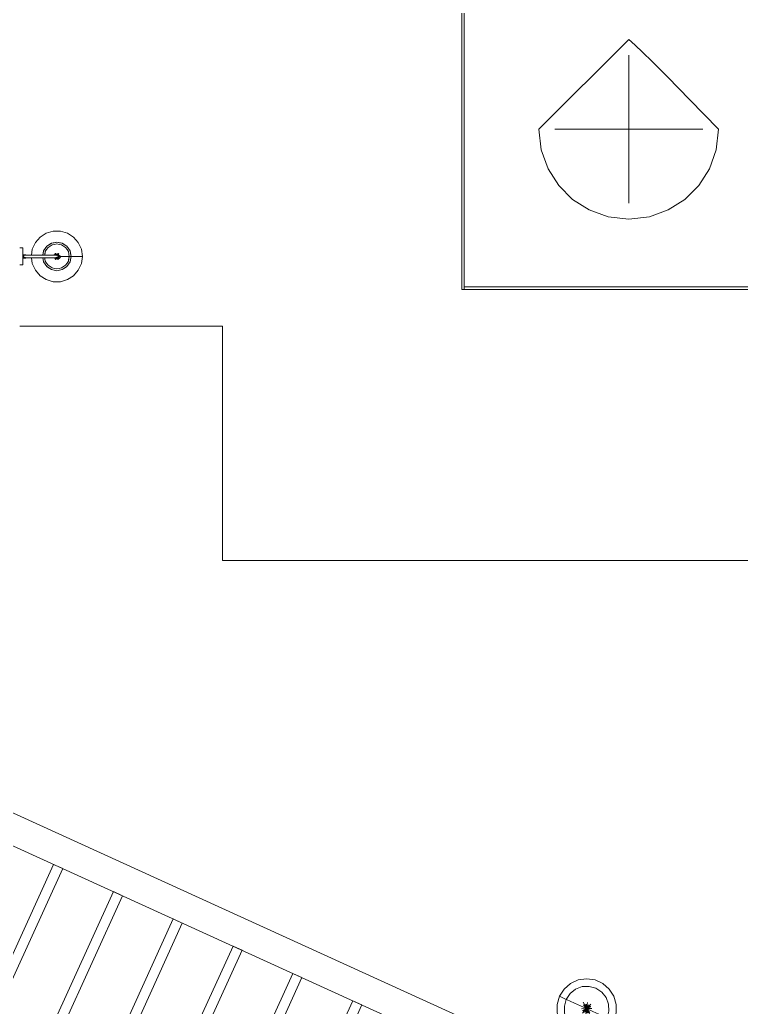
# Model space of a CAD drawing. Header units: inches. Extents: x -578 to 1873, y 397 to 1812.
# Drawn here: x -292.4 to -147.8, y 1252.3 to 1450.4 of the extents above; entities that cross this region are included whole.
import ezdxf

# ---------------------------------------------------------------- set-up
doc = ezdxf.new("R2010")
doc.units = ezdxf.units.IN
doc.header["$MEASUREMENT"] = 0
for name, color, linetype, lineweight in [('A-FLOR', 192, 'Continuous', 13), ('A-WALL', 113, 'Continuous', 13), ('E-LITE-EQPM', 33, 'Continuous', 9), ('I-FURN', 30, 'Continuous', 9), ('L-PLNT', 71, 'Continuous', 9)]:
    doc.layers.add(name, color=color, linetype=linetype, lineweight=lineweight)

# ---------------------------------------------------------------- blocks, each defined once
blk = doc.blocks.new('3D Cad File Example_dwg_Pergola Modern - Pergola-1094976-_3D_-2974-Level 1')
at = {"layer": 'I-FURN'}
for p, q in [((-91.5, 54), (-85.5, 54)), ((-91.5, 54), (-91.5, -54)), ((85.5, 54), (-85.5, 54)), ((-85.5, 54), (-85.5, -54)), ((-85.5, 54), (-85.5, 48)), ((91.5, 54), (85.5, 54)), ((85.5, 54), (85.5, -54)), ((85.5, 54), (85.5, 48)), ((91.5, 54), (91.5, -54)), ((85.5, 48), (-85.5, 48)), ((-73.5, 48), (-71.5, 48)), ((-73.5, 48), (-73.5, -48)), ((-71.5, 48), (-71.5, -48)), ((-60.32, 48), (-58.32, 48)), ((-60.32, 48), (-60.32, -48)), ((-58.32, 48), (-58.32, -48)), ((-47.14, 48), (-45.14, 48)), ((-47.14, 48), (-47.14, -48)), ((-45.14, 48), (-45.14, -48)), ((-33.95, 48), (-31.95, 48)), ((-33.95, 48), (-33.95, -48)), ((-31.95, 48), (-31.95, -48)), ((-20.77, 48), (-18.77, 48)), ((-20.77, 48), (-20.77, -48)), ((-18.77, 48), (-18.77, -48)), ((-7.59, 48), (-5.59, 48)), ((-7.59, 48), (-7.59, -48)), ((-5.59, 48), (-5.59, -48)), ((5.59, 48), (7.59, 48)), ((5.59, 48), (5.59, -48)), ((7.59, 48), (7.59, -48)), ((18.77, 48), (20.77, 48)), ((18.77, 48), (18.77, -48)), ((20.77, 48), (20.77, -48)), ((31.95, 48), (33.95, 48)), ((31.95, 48), (31.95, -48)), ((33.95, 48), (33.95, -48)), ((45.14, 48), (47.14, 48)), ((45.14, 48), (45.14, -48)), ((47.14, 48), (47.14, -48)), ((60.32, 48), (58.32, 48)), ((58.32, 48), (58.32, -48)), ((60.32, 48), (60.32, -48)), ((73.5, 48), (71.5, 48)), ((71.5, 48), (71.5, -48)), ((73.5, 48), (73.5, -48)), ((-85.5, -54), (-85.5, -48)), ((85.5, -48), (-85.5, -48)), ((-73.5, -48), (-71.5, -48)), ((-60.32, -48), (-58.32, -48)), ((-47.14, -48), (-45.14, -48)), ((-33.95, -48), (-31.95, -48)), ((-20.77, -48), (-18.77, -48)), ((-7.59, -48), (-5.59, -48)), ((5.59, -48), (7.59, -48)), ((18.77, -48), (20.77, -48)), ((31.95, -48), (33.95, -48)), ((45.14, -48), (47.14, -48)), ((58.32, -48), (60.32, -48)), ((71.5, -48), (73.5, -48)), ((85.5, -54), (85.5, -48)), ((-91.5, -54), (-85.5, -54)), ((85.5, -54), (-85.5, -54)), ((91.5, -54), (85.5, -54))]:
    blk.add_line(p, q, dxfattribs=at)
blk = doc.blocks.new('3D Cad File Example_dwg_RPC Shrub - Switchgrass 4_-6_-1394617-_3D_-2995-Level 1')
at = {"layer": 'L-PLNT'}
for p, q in [((0, 18.01), (-18.01, 0)), ((0.55, 17.55), (0, 18.01)), ((0.55, 17.55), (1.36, 16.83)), ((1.36, 16.83), (2.67, 15.57)), ((0, 14.62), (0, 14.84)), ((0, 14.84), (0, 14.42)), ((0, 14.62), (0, 13.99)), ((0, 14.42), (0, 13.91)), ((0, 14.1), (0, 14.11)), ((0, 14.11), (0, 12.89)), ((0, 14.05), (0, 14.1)), ((0, 13.99), (0, 14.05)), ((0, 13.99), (0, 12.15)), ((0, 13.91), (0, 13.99)), ((0, 13.91), (0, 12.05)), ((0, 13.83), (0, 13.91)), ((2.67, 15.57), (4.74, 13.53)), ((0, 13.75), (0, 13.83)), ((0, 13.75), (0, 13.68)), ((0, 11.94), (0, 13.68)), ((0, 13.24), (0, 13.39)), ((0, 13.39), (0, 11.07)), ((0, 13.24), (0, 13)), ((0, 13), (0, 12.68)), ((0, 11.08), (0, 12.96)), ((0, 12.96), (0, 9.77)), ((0, 12.89), (0, 11.81)), ((0, 11.68), (0, 12.88)), ((0, 12.88), (0, 12.87)), ((0, 12.54), (0, 12.87)), ((0, 12.68), (0, 12.29)), ((0, 11.08), (0, 12.67)), ((0, 11.94), (0, 12.67)), ((0, 12.54), (0, 12.52)), ((0, 12.52), (0, 12)), ((0, 12.29), (0, 11.81)), ((0, 12.15), (0, 11.26)), ((0, 12.05), (0, 11.4)), ((0, 12), (0, 11.53)), ((0, 7.46), (0, 11.94)), ((0, 11.94), (0, 11.91)), ((0, 11.91), (0, 11.87)), ((4.74, 13.53), (7.82, 10.43)), ((0, 11.87), (0, 11.82)), ((0, 11.82), (0, 11.77)), ((0, 11.81), (0, 11.26)), ((0, 11.81), (0, 10.79)), ((0, 11.77), (0, 11.72)), ((0, 11.72), (0, 11.68)), ((0, 11.68), (0, 11.65)), ((0, 11.68), (0, 10.59)), ((0, 11.65), (0, 11.25)), ((0, 11.53), (0, 10.62)), ((0, 11.4), (0, 10.79)), ((0, 11.11), (0, 11.36)), ((0, 11.36), (0, 11.33)), ((0, 11.36), (0, 11.22)), ((0, 11.36), (0, 10.98)), ((0, 11.33), (0, 10.98)), ((0, 11.26), (0, 10.64)), ((0, 11.26), (0, 10.6)), ((0, 11.25), (0, 10.2)), ((0, 11.22), (0, 10.28)), ((0, 11.11), (0, 9.83)), ((0, 11.07), (0, 9.34)), ((0, 10.98), (0, 9.17)), ((0, 10.98), (0, 10.93)), ((0, 10.93), (0, 8.76)), ((0, 10.64), (0, 10.79)), ((0, 10.79), (0, 9.79)), ((0, 10.42), (0, 10.68)), ((0, 10.68), (0, 10.32)), ((0, 10.62), (0, 10.12)), ((0, 10.6), (0, 10.35)), ((0, 10.59), (0, 9.56)), ((0, 10.25), (0, 10.58)), ((0, 10.58), (0, 10.49)), ((0, 10.49), (0, 10.28)), ((0, 10.42), (0, 9.37)), ((0, 10.35), (0, 10.06)), ((0, 10.32), (0, 10.14)), ((0, 10.28), (0, 8.63)), ((0, 10.28), (0, 7.01)), ((0, 10.25), (0, 8.38)), ((0, 10.2), (0, 9.06)), ((0, 10.14), (0, 9.86)), ((0, 10.12), (0, 9.56)), ((0, 10.06), (0, 9.07)), ((7.82, 10.43), (12.16, 6)), ((0, 9.86), (0, 9.52)), ((0, 9.77), (0, 9.83)), ((0, 9.79), (0, 7.53)), ((0, 8.9), (0, 9.63)), ((0, 9.63), (0, 7.81)), ((0, 8.9), (0, 9.56)), ((0, 9.56), (0, 8.57)), ((0, 9.52), (0, 9.16)), ((0, 9.37), (0, 9.34)), ((0, 9.17), (0, 8.67)), ((0, 9.16), (0, 8.82)), ((0, 9.07), (0, 7.97)), ((0, 9.06), (0, 8.57)), ((0, 8.18), (0, 9.05)), ((0, 9.04), (0, 9.05)), ((0, 9.01), (0, 9.04)), ((0, 8.96), (0, 9.01)), ((0, 8.91), (0, 8.96)), ((0, 8.86), (0, 8.91)), ((0, 8.8), (0, 8.86)), ((0, 8.82), (0, 8.55)), ((0, 8.8), (0, 8.76)), ((0, 7.46), (0, 8.76)), ((0, 8.76), (0, 7.89)), ((0, 8.67), (0, 8.37)), ((0, 8.63), (0, 7.97)), ((0, 8.57), (0, 8.18)), ((0, 8.57), (0, 7.57)), ((0, 8.55), (0, 8.37)), ((0, 8.38), (0, 7.54)), ((0, 8.37), (0, 8.37)), ((0, 7.97), (0, 7.46)), ((0, 7.97), (0, 6.85)), ((0, 7.89), (0, 5.43)), ((0, 7.81), (0, 7.23)), ((0, 7.57), (0, 6.54)), ((0, 7.54), (0, 7.23)), ((0, 7.53), (0, 6.15)), ((0, 7.14), (0, 7.46)), ((0, 7.14), (0, 7.02)), ((0, 7.02), (0, 6.44)), ((0, 7.01), (0, 5.52)), ((0, 6.85), (0, 5.8)), ((0, 6.54), (0, 5.43)), ((0, 6.44), (0, 6.15)), ((12.16, 6), (18.01, 0)), ((0, 5.8), (0, 4.94)), ((0, 3.69), (0, 5.57)), ((0, 5.57), (0, 5.51)), ((0, 5.52), (0, 4.52)), ((0, 5.51), (0, 4.74)), ((0, 4.89), (0, 4.99)), ((0, 4.99), (0, 4.88)), ((0, 4.94), (0, 4.34)), ((0, 4.89), (0, 4.34)), ((0, 4.88), (0, 3.55)), ((0, 4.74), (0, 4.31)), ((0, 4.52), (0, 3.94)), ((0, 4.28), (0, 4.34)), ((0, 4.34), (0, 4.13)), ((0, 4.31), (0, 4.28)), ((0, 4.13), (0, 4.08)), ((0, 4.01), (0, 4.08)), ((0, 3.91), (0, 4.01)), ((0, 3.94), (0, 3.64)), ((0, 3.8), (0, 3.91)), ((0, 3.69), (0, 3.8)), ((0, 3.69), (0, 3.11)), ((0, 3.61), (0, 3.69)), ((0, 3.64), (0, 3.61)), ((0, 3.55), (0, 3.61)), ((0, 3.61), (0, 3.56)), ((0, 3.56), (0, 3.48)), ((0, 3.55), (0, 3.26)), ((0, 3.26), (0, 3.55)), ((0, 3.48), (0, 3.37)), ((0, 3.37), (0, -4.66)), ((0, 1.81), (0, 3.11)), ((-18.01, 0), (-17.54, -4.13)), ((-14.4, 0), (-14.84, 0)), ((-14.84, 0), (-14.46, 0)), ((-14.46, 0), (-13.45, 0)), ((-14.4, 0), (-13.83, 0)), ((-10.27, 0), (-14.29, 0)), ((-14.29, 0), (-13.94, 0)), ((-13.94, 0), (-13.61, 0)), ((-13.83, 0), (-13.38, 0)), ((-13.61, 0), (-13.3, 0)), ((-13.45, 0), (-12.04, 0)), ((-13.38, 0), (-12.84, 0)), ((-13.3, 0), (-12.98, 0)), ((-12.98, 0), (-11.83, 0)), ((-12.67, 0), (-12.96, 0)), ((-12.96, 0), (-12.8, 0)), ((-12.84, 0), (-12.25, 0)), ((-12.8, 0), (-12.37, 0)), ((-12.67, 0), (-10.5, 0)), ((-12.37, 0), (-11.73, 0)), ((-12.25, 0), (-11.6, 0)), ((-12.04, 0), (-10.42, 0)), ((-11.83, 0), (-11.54, 0)), ((-11.65, 0), (-11.8, 0)), ((-11.8, 0), (-10.93, 0)), ((-11.73, 0), (-10.95, 0)), ((-11.65, 0), (-9.05, 0)), ((-10.35, 0), (-11.63, 0)), ((-11.63, 0), (-11.52, 0)), ((-10.93, 0), (-11.6, 0)), ((-11.54, 0), (-10.98, 0)), ((-11.52, 0), (-11.21, 0)), ((-11.21, 0), (-10.76, 0)), ((-10.98, 0), (-10.48, 0)), ((-10.95, 0), (-10.08, 0)), ((-10.76, 0), (-10.2, 0)), ((-10.5, 0), (-7.46, 0)), ((-10.48, 0), (-8.32, 0)), ((-10.42, 0), (-8.81, 0)), ((-10.35, 0), (-9.31, 0)), ((-10.27, 0), (-9.87, 0)), ((-10.21, 0), (-10.22, 0)), ((-10.22, 0), (-10.15, 0)), ((-8.49, 0), (-10.21, 0)), ((-10.2, 0), (-9.58, 0)), ((-10.15, 0), (-9.63, 0)), ((-10.08, 0), (-9.18, 0)), ((-9.87, 0), (-9.49, 0)), ((-9.63, 0), (-9.19, 0)), ((-9.58, 0), (-8.94, 0)), ((-9.49, 0), (-8.41, 0)), ((-9.31, 0), (-8.49, 0)), ((-9.19, 0), (-9.15, 0)), ((-9.18, 0), (-8.32, 0)), ((-9.15, 0), (-8.98, 0)), ((-9.05, 0), (-8.32, 0)), ((-8.98, 0), (-8.08, 0)), ((-8.32, 0), (-8.94, 0)), ((-8.81, 0), (-7.41, 0)), ((-8.49, 0), (-7.3, 0)), ((-8.49, 0), (-7.89, 0)), ((-8.19, 0), (-8.47, 0)), ((-8.47, 0), (-8.46, 0)), ((-8.46, 0), (-6.52, 0)), ((-8.41, 0), (-8.32, 0)), ((-8.32, 0), (-7.17, 0)), ((-8.19, 0), (-5.44, 0)), ((-8.08, 0), (-7.46, 0)), ((-7.89, 0), (-7.48, 0)), ((-4.42, 0), (-7.6, 0)), ((-7.6, 0), (-7.53, 0)), ((-7.53, 0), (-7.31, 0)), ((-7.48, 0), (-7.17, 0)), ((-7.41, 0), (-6.44, 0)), ((-7.31, 0), (-6.98, 0)), ((-7.3, 0), (-6.53, 0)), ((-6.98, 0), (-6.55, 0)), ((-6.55, 0), (-6.04, 0)), ((-6.53, 0), (-6.1, 0)), ((-4.42, 0), (-6.44, 0)), ((-5.86, 0), (-6.1, 0)), ((-6.04, 0), (-5.47, 0)), ((-5.76, 0), (-5.86, 0)), ((-5.86, 0), (-5.86, 0)), ((-5.76, 0), (-5.64, 0)), ((-5.64, 0), (-5.22, 0)), ((-5.47, 0), (-4.85, 0)), ((-5.44, 0), (-5.28, 0)), ((-5.28, 0), (-4.83, 0)), ((-5.22, 0), (-5.09, 0)), ((-5.09, 0), (-4.99, 0)), ((-5, 0), (-5.01, 0)), ((-5.01, 0), (-5, 0)), ((-4.99, 0), (-5, 0)), ((-5, 0), (-4.97, 0)), ((-4.91, 0), (-4.97, 0)), ((-4.81, 0), (-4.91, 0)), ((-4.85, 0), (-4.83, 0)), ((-4.66, 0), (-4.81, 0)), ((3.37, 0), (-4.66, 0)), ((-3.55, 0), (-2.87, 0)), ((-2.87, 0), (-2.33, 0)), ((-2.33, 0), (-1.9, 0)), ((-1.9, 0), (-1.09, 0)), ((-0.62, 0), (-1.09, 0)), ((-0.35, 0), (-0.62, 0)), ((-0.51, 0), (-0.35, 0)), ((-0.36, 0), (1.38, 0)), ((0, 1.81), (0, 1.77)), ((0, 1.77), (0, 1.72)), ((0, 1.72), (0, 1.65)), ((0, 1.65), (0, 1.57)), ((0, 1.57), (0, 1.49)), ((0, 1.49), (0, 1.43)), ((0, 1.38), (0, 1.43)), ((0, -0.36), (0, 1.38)), ((1.38, 0), (1.43, 0)), ((1.49, 0), (1.43, 0)), ((1.57, 0), (1.49, 0)), ((1.65, 0), (1.57, 0)), ((1.72, 0), (1.65, 0)), ((1.77, 0), (1.72, 0)), ((1.81, 0), (1.77, 0)), ((1.81, 0), (3.11, 0)), ((3.69, 0), (3.11, 0)), ((3.55, 0), (3.26, 0)), ((3.26, 0), (3.55, 0)), ((3.48, 0), (3.37, 0)), ((3.56, 0), (3.48, 0)), ((4.88, 0), (3.55, 0)), ((3.55, 0), (3.61, 0)), ((3.61, 0), (3.56, 0)), ((3.61, 0), (3.69, 0)), ((3.64, 0), (3.61, 0)), ((3.94, 0), (3.64, 0)), ((3.69, 0), (5.57, 0)), ((3.69, 0), (3.8, 0)), ((3.8, 0), (3.91, 0)), ((3.91, 0), (4.01, 0)), ((4.52, 0), (3.94, 0)), ((4.01, 0), (4.08, 0)), ((4.13, 0), (4.08, 0)), ((4.34, 0), (4.13, 0)), ((4.31, 0), (4.28, 0)), ((4.28, 0), (4.34, 0)), ((4.74, 0), (4.31, 0)), ((4.89, 0), (4.34, 0)), ((4.94, 0), (4.34, 0)), ((5.52, 0), (4.52, 0)), ((5.51, 0), (4.74, 0)), ((4.99, 0), (4.88, 0)), ((4.89, 0), (4.99, 0)), ((5.8, 0), (4.94, 0)), ((7.89, 0), (5.43, 0)), ((6.54, 0), (5.43, 0)), ((5.57, 0), (5.51, 0)), ((7.01, 0), (5.52, 0)), ((6.85, 0), (5.8, 0)), ((6.44, 0), (6.15, 0)), ((7.53, 0), (6.15, 0)), ((7.02, 0), (6.44, 0)), ((7.57, 0), (6.54, 0)), ((7.97, 0), (6.85, 0)), ((10.28, 0), (7.01, 0)), ((7.14, 0), (7.02, 0)), ((7.14, 0), (7.46, 0)), ((7.81, 0), (7.23, 0)), ((7.54, 0), (7.23, 0)), ((7.46, 0), (11.94, 0)), ((7.46, 0), (8.76, 0)), ((7.97, 0), (7.46, 0)), ((9.79, 0), (7.53, 0)), ((8.38, 0), (7.54, 0)), ((8.57, 0), (7.57, 0)), ((9.63, 0), (7.81, 0)), ((8.76, 0), (7.89, 0)), ((8.63, 0), (7.97, 0)), ((9.07, 0), (7.97, 0)), ((8.57, 0), (8.18, 0)), ((8.18, 0), (9.05, 0)), ((8.67, 0), (8.37, 0)), ((8.55, 0), (8.37, 0)), ((8.37, 0), (8.37, 0)), ((10.25, 0), (8.38, 0)), ((8.82, 0), (8.55, 0)), ((9.06, 0), (8.57, 0)), ((9.56, 0), (8.57, 0)), ((10.28, 0), (8.63, 0)), ((9.17, 0), (8.67, 0)), ((8.8, 0), (8.76, 0)), ((10.93, 0), (8.76, 0)), ((8.8, 0), (8.86, 0)), ((9.16, 0), (8.82, 0)), ((8.86, 0), (8.91, 0)), ((8.9, 0), (9.63, 0)), ((8.9, 0), (9.56, 0)), ((8.91, 0), (8.96, 0)), ((8.96, 0), (9.01, 0)), ((9.01, 0), (9.04, 0)), ((9.04, 0), (9.05, 0)), ((10.2, 0), (9.06, 0)), ((10.06, 0), (9.07, 0)), ((9.52, 0), (9.16, 0)), ((10.98, 0), (9.17, 0)), ((11.07, 0), (9.34, 0)), ((9.37, 0), (9.34, 0)), ((10.42, 0), (9.37, 0)), ((9.86, 0), (9.52, 0)), ((10.59, 0), (9.56, 0)), ((10.12, 0), (9.56, 0)), ((12.96, 0), (9.77, 0)), ((9.77, 0), (9.83, 0)), ((10.79, 0), (9.79, 0)), ((11.11, 0), (9.83, 0)), ((10.14, 0), (9.86, 0)), ((10.35, 0), (10.06, 0)), ((10.62, 0), (10.12, 0)), ((10.32, 0), (10.14, 0)), ((11.25, 0), (10.2, 0)), ((10.25, 0), (10.58, 0)), ((11.22, 0), (10.28, 0)), ((10.49, 0), (10.28, 0)), ((10.68, 0), (10.32, 0)), ((10.6, 0), (10.35, 0)), ((10.42, 0), (10.68, 0)), ((10.58, 0), (10.49, 0)), ((11.68, 0), (10.59, 0)), ((11.26, 0), (10.6, 0)), ((11.53, 0), (10.62, 0)), ((11.26, 0), (10.64, 0)), ((10.64, 0), (10.79, 0)), ((11.4, 0), (10.79, 0)), ((11.81, 0), (10.79, 0)), ((10.98, 0), (10.93, 0)), ((11.33, 0), (10.98, 0)), ((11.36, 0), (10.98, 0)), ((13.39, 0), (11.07, 0)), ((11.08, 0), (12.96, 0)), ((11.08, 0), (12.67, 0)), ((11.11, 0), (11.36, 0)), ((11.36, 0), (11.22, 0)), ((11.65, 0), (11.25, 0)), ((11.81, 0), (11.26, 0)), ((12.15, 0), (11.26, 0)), ((11.36, 0), (11.33, 0)), ((12.05, 0), (11.4, 0)), ((12, 0), (11.53, 0)), ((11.68, 0), (11.65, 0)), ((11.72, 0), (11.68, 0)), ((11.68, 0), (12.88, 0)), ((11.77, 0), (11.72, 0)), ((11.82, 0), (11.77, 0)), ((12.29, 0), (11.81, 0)), ((12.89, 0), (11.81, 0)), ((11.87, 0), (11.82, 0)), ((11.91, 0), (11.87, 0)), ((11.94, 0), (11.91, 0)), ((11.94, 0), (12.67, 0)), ((11.94, 0), (13.68, 0)), ((12.52, 0), (12, 0)), ((13.91, 0), (12.05, 0)), ((13.99, 0), (12.15, 0)), ((12.68, 0), (12.29, 0)), ((12.54, 0), (12.52, 0)), ((12.54, 0), (12.87, 0)), ((13, 0), (12.68, 0)), ((12.88, 0), (12.87, 0)), ((14.11, 0), (12.89, 0)), ((13.24, 0), (13, 0)), ((13.24, 0), (13.39, 0)), ((13.75, 0), (13.68, 0)), ((13.75, 0), (13.83, 0)), ((13.83, 0), (13.91, 0)), ((14.42, 0), (13.91, 0)), ((13.91, 0), (13.99, 0)), ((14.62, 0), (13.99, 0)), ((13.99, 0), (14.05, 0)), ((14.05, 0), (14.1, 0)), ((14.1, 0), (14.11, 0)), ((14.84, 0), (14.42, 0)), ((14.62, 0), (14.84, 0)), ((18.01, 0), (17.54, -4.13)), ((-11.5, 0), (-12.35, 0)), ((-12.35, 0), (-12.04, 0)), ((-12.04, 0), (-11.23, 0)), ((-11.5, 0), (-10.53, 0)), ((-11.23, 0), (-10.09, 0)), ((-10.53, 0), (-9.51, 0)), ((-10.09, 0), (-8.78, 0)), ((-9.51, 0), (-8.52, 0)), ((-8.78, 0), (-7.48, 0)), ((-8.52, 0), (-7.64, 0)), ((-7.64, 0), (-6.95, 0)), ((-7.48, 0), (-6.35, 0)), ((-6.95, 0), (-6.52, 0)), ((-6.35, 0), (-5.57, 0)), ((-5.57, 0), (-4.37, 0)), ((-4.37, 0), (-3.55, 0)), ((-0.67, 0), (-0.65, 0)), ((-0.67, 0), (-0.67, 0)), ((-0.67, 0), (-0.65, 0)), ((-0.65, 0), (-0.36, 0)), ((-0.65, 0), (-0.63, 0)), ((-0.63, 0), (-0.6, 0)), ((-0.6, 0), (-0.56, 0)), ((-0.56, 0), (-0.51, 0)), ((0, -0.51), (0, -0.35)), ((0, -0.35), (0, -0.62)), ((0, -0.65), (0, -0.36)), ((0, -0.56), (0, -0.51)), ((0, -0.6), (0, -0.56)), ((0, -0.63), (0, -0.6)), ((0, -0.62), (0, -1.09)), ((0, -0.65), (0, -0.63)), ((0, -0.67), (0, -0.65)), ((0, -0.67), (0, -0.65)), ((0, -0.67), (0, -0.67)), ((0, -1.9), (0, -1.09)), ((0, -2.33), (0, -1.9)), ((0, -2.87), (0, -2.33)), ((0, -3.55), (0, -2.87)), ((0, -4.37), (0, -3.55)), ((-17.54, -4.13), (-16.18, -7.92)), ((0, -5.57), (0, -4.37)), ((0, -4.42), (0, -7.6)), ((0, -4.42), (0, -6.44)), ((0, -4.66), (0, -4.81)), ((0, -4.81), (0, -4.91)), ((0, -4.85), (0, -4.83)), ((0, -5.28), (0, -4.83)), ((0, -5.47), (0, -4.85)), ((0, -4.91), (0, -4.97)), ((0, -5), (0, -4.97)), ((0, -5.09), (0, -4.99)), ((0, -4.99), (0, -5)), ((0, -5), (0, -5.01)), ((0, -5.01), (0, -5)), ((0, -5.22), (0, -5.09)), ((0, -5.64), (0, -5.22)), ((0, -5.44), (0, -5.28)), ((0, -8.19), (0, -5.44)), ((0, -6.04), (0, -5.47)), ((0, -6.35), (0, -5.57)), ((0, -5.76), (0, -5.64)), ((0, -5.76), (0, -5.86)), ((0, -5.86), (0, -5.86)), ((0, -5.86), (0, -6.1)), ((17.54, -4.13), (16.18, -7.92)), ((-16.18, -7.92), (-14.05, -11.26)), ((0, -6.55), (0, -6.04)), ((0, -6.53), (0, -6.1)), ((0, -7.48), (0, -6.35)), ((0, -7.41), (0, -6.44)), ((0, -8.46), (0, -6.52)), ((0, -6.95), (0, -6.52)), ((0, -7.3), (0, -6.53)), ((0, -6.98), (0, -6.55)), ((0, -7.64), (0, -6.95)), ((0, -7.31), (0, -6.98)), ((0, -8.32), (0, -7.17)), ((0, -7.48), (0, -7.17)), ((0, -8.49), (0, -7.3)), ((0, -7.53), (0, -7.31)), ((0, -8.81), (0, -7.41)), ((0, -10.5), (0, -7.46)), ((0, -8.08), (0, -7.46)), ((0, -8.78), (0, -7.48)), ((0, -7.89), (0, -7.48)), ((0, -7.6), (0, -7.53)), ((0, -8.52), (0, -7.64)), ((0, -8.49), (0, -7.89)), ((14.05, -11.26), (16.18, -7.92)), ((0, -8.98), (0, -8.08)), ((0, -8.19), (0, -8.47)), ((0, -10.48), (0, -8.32)), ((0, -9.05), (0, -8.32)), ((0, -8.32), (0, -8.94)), ((0, -8.41), (0, -8.32)), ((0, -9.18), (0, -8.32)), ((0, -9.49), (0, -8.41)), ((0, -8.47), (0, -8.46)), ((0, -8.49), (0, -10.21)), ((0, -9.31), (0, -8.49)), ((0, -9.51), (0, -8.52)), ((0, -10.09), (0, -8.78)), ((0, -10.42), (0, -8.81)), ((0, -9.58), (0, -8.94)), ((0, -9.15), (0, -8.98)), ((0, -11.65), (0, -9.05)), ((0, -9.19), (0, -9.15)), ((0, -10.08), (0, -9.18)), ((0, -9.63), (0, -9.19)), ((0, -10.35), (0, -9.31)), ((0, -9.87), (0, -9.49)), ((0, -10.53), (0, -9.51)), ((0, -10.2), (0, -9.58)), ((0, -10.15), (0, -9.63)), ((0, -10.27), (0, -9.87)), ((-14.05, -11.26), (-11.26, -14.05)), ((0, -10.95), (0, -10.08)), ((0, -11.23), (0, -10.09)), ((0, -10.22), (0, -10.15)), ((0, -10.76), (0, -10.2)), ((0, -10.21), (0, -10.22)), ((0, -10.27), (0, -14.29)), ((0, -10.35), (0, -11.63)), ((0, -12.04), (0, -10.42)), ((0, -10.98), (0, -10.48)), ((0, -12.67), (0, -10.5)), ((0, -11.5), (0, -10.53)), ((0, -11.21), (0, -10.76)), ((0, -11.8), (0, -10.93)), ((0, -10.93), (0, -11.6)), ((0, -11.73), (0, -10.95)), ((0, -11.54), (0, -10.98)), ((0, -11.52), (0, -11.21)), ((0, -12.04), (0, -11.23)), ((0, -11.5), (0, -12.35)), ((0, -11.63), (0, -11.52)), ((0, -11.83), (0, -11.54)), ((0, -12.25), (0, -11.6)), ((0, -11.65), (0, -11.8)), ((0, -12.37), (0, -11.73)), ((0, -12.98), (0, -11.83)), ((11.26, -14.05), (14.05, -11.26)), ((0, -12.35), (0, -12.04)), ((0, -13.45), (0, -12.04)), ((0, -12.84), (0, -12.25)), ((0, -12.8), (0, -12.37)), ((0, -12.67), (0, -12.96)), ((0, -12.96), (0, -12.8)), ((0, -13.38), (0, -12.84)), ((0, -13.3), (0, -12.98)), ((0, -13.61), (0, -13.3)), ((0, -13.83), (0, -13.38)), ((0, -14.46), (0, -13.45)), ((0, -13.94), (0, -13.61)), ((0, -14.4), (0, -13.83)), ((-11.26, -14.05), (-7.92, -16.18)), ((0, -14.29), (0, -13.94)), ((0, -14.4), (0, -14.84)), ((0, -14.84), (0, -14.46)), ((7.92, -16.18), (11.26, -14.05)), ((-7.92, -16.18), (-4.13, -17.54)), ((-4.13, -17.54), (0, -18.01)), ((0, -18.01), (4.13, -17.54)), ((4.13, -17.54), (7.92, -16.18))]:
    blk.add_line(p, q, dxfattribs=at)
blk = doc.blocks.new('3D Cad File Example_dwg_Wall Lamp - Bracket - 150W - 120V-1656590-_3D_-3489-Level 1')
at = {"layer": 'E-LITE-EQPM'}
for p, q in [((494.23, 51.62), (493.13, 50.67)), ((495.56, 52.23), (494.23, 51.62)), ((497, 52.44), (495.56, 52.23)), ((497, 52.44), (498.44, 52.23)), ((497, 50.18), (497, 52.44)), ((498.44, 52.23), (499.77, 51.62)), ((499.77, 51.62), (500.87, 50.67)), ((492.34, 49.44), (493.13, 50.67)), ((494.97, 49.34), (495.9, 49.96)), ((494.97, 49.34), (495.44, 49.65)), ((495.9, 49.96), (495.44, 49.65)), ((496.04, 49.62), (495.64, 49.35)), ((497, 50.18), (495.9, 49.96)), ((495.9, 49.96), (496.45, 50.07)), ((496.04, 49.62), (496.52, 49.72)), ((497, 50.18), (496.45, 50.07)), ((497, 49.81), (496.52, 49.72)), ((498.1, 49.96), (497, 50.18)), ((497, 50.18), (497.55, 50.07)), ((497, 49.81), (497, 50.18)), ((497.67, 49.68), (497, 49.81)), ((497, 49.81), (497, 49.71)), ((497, 49.81), (497.48, 49.72)), ((497, 49.81), (497, 49.72)), ((497, 49.62), (497, 49.72)), ((497, 49.62), (497, 49.71)), ((497, 49.62), (497, 49.35)), ((497.96, 49.62), (497.48, 49.72)), ((498.1, 49.96), (497.55, 50.07)), ((497.96, 49.62), (497.67, 49.68)), ((497.96, 49.62), (498.36, 49.35)), ((498.1, 49.96), (499.03, 49.34)), ((498.1, 49.96), (498.56, 49.65)), ((499.03, 49.34), (498.56, 49.65)), ((501.66, 49.44), (500.87, 50.67)), ((491.93, 48.04), (492.34, 49.44)), ((491.93, 46.58), (491.93, 48.04)), ((494.13, 47.31), (494.35, 48.41)), ((494.13, 47.31), (494.24, 47.86)), ((494.35, 48.41), (494.24, 47.86)), ((494.35, 48.41), (494.97, 49.34)), ((494.35, 48.41), (494.66, 48.88)), ((494.5, 47.31), (494.6, 47.79)), ((494.69, 48.27), (494.6, 47.79)), ((494.97, 49.34), (494.66, 48.88)), ((494.96, 48.67), (494.69, 48.27)), ((495.23, 49.08), (494.96, 48.67)), ((495.64, 49.35), (495.23, 49.08)), ((496.72, 47.53), (496.44, 47.74)), ((497, 47.69), (496.68, 47.5)), ((496.8, 47.57), (496.7, 47.71)), ((496.86, 47.6), (496.74, 47.83)), ((496.9, 47.66), (496.8, 48.01)), ((496.94, 47.55), (496.87, 47.53)), ((497, 47.56), (496.94, 47.55)), ((497, 49.08), (497, 49.35)), ((497, 49.08), (497, 48.67)), ((497, 48.27), (497, 48.67)), ((497, 47.79), (497, 48.27)), ((497, 47.69), (497, 47.79)), ((497.32, 47.5), (497, 47.69)), ((497, 47.56), (497, 47.69)), ((497.06, 47.55), (497, 47.56)), ((497.06, 47.55), (497.13, 47.53)), ((497.23, 48.08), (497.11, 47.66)), ((497.41, 47.92), (497.18, 47.58)), ((497.28, 47.53), (497.56, 47.74)), ((498.77, 49.08), (498.36, 49.35)), ((498.77, 49.08), (499.04, 48.67)), ((499.03, 49.34), (499.65, 48.41)), ((499.03, 49.34), (499.34, 48.88)), ((499.04, 48.67), (499.31, 48.27)), ((499.31, 48.27), (499.4, 47.79)), ((499.4, 47.79), (499.31, 48.27)), ((499.31, 48.27), (499.4, 47.79)), ((499.65, 48.41), (499.34, 48.88)), ((499.4, 47.79), (499.5, 47.31)), ((499.87, 47.31), (499.65, 48.41)), ((499.65, 48.41), (499.76, 47.86)), ((499.87, 47.31), (499.76, 47.86)), ((501.66, 49.44), (502.07, 48.04)), ((502.07, 48.04), (502.07, 46.58)), ((492.34, 45.18), (491.93, 46.58)), ((494.35, 46.21), (494.13, 47.31)), ((494.13, 47.31), (494.24, 46.76)), ((494.35, 46.21), (494.24, 46.76)), ((494.35, 46.21), (494.97, 45.28)), ((494.35, 46.21), (494.66, 45.75)), ((494.6, 46.83), (494.5, 47.31)), ((494.6, 46.83), (494.69, 46.36)), ((494.6, 46.83), (494.69, 46.36)), ((494.69, 46.36), (494.6, 46.83)), ((494.97, 45.28), (494.66, 45.75)), ((494.96, 45.95), (494.69, 46.36)), ((494.96, 45.95), (495.23, 45.54)), ((496.68, 47.42), (496.33, 47.52)), ((496.68, 47.21), (496.33, 47.1)), ((496.72, 47.1), (496.44, 46.89)), ((496.68, 47.31), (496.55, 47.31)), ((496.72, 46.9), (496.59, 46.71)), ((496.68, 47.5), (496.68, 47.13)), ((496.75, 47.08), (496.68, 47.13)), ((496.75, 47.31), (496.76, 47.38)), ((496.75, 47.31), (496.76, 47.38)), ((496.75, 47.22), (496.75, 47.31)), ((496.75, 47.31), (496.75, 47.19)), ((496.76, 47.25), (496.75, 47.31)), ((496.75, 47.22), (496.75, 47.07)), ((496.75, 47.07), (496.75, 47.19)), ((496.75, 47.07), (496.75, 46.72)), ((496.75, 46.37), (496.75, 46.72)), ((496.75, 45.85), (496.75, 46.37)), ((496.75, 45.85), (496.75, 45.33)), ((496.76, 47.38), (496.78, 47.44)), ((496.78, 47.44), (496.76, 47.38)), ((496.78, 47.19), (496.76, 47.25)), ((496.82, 47.49), (496.78, 47.44)), ((496.82, 47.49), (496.78, 47.44)), ((496.82, 47.14), (496.78, 47.19)), ((496.87, 47.53), (496.82, 47.49)), ((496.87, 47.53), (496.82, 47.49)), ((497.18, 47.49), (497.13, 47.53)), ((497.22, 47.44), (497.18, 47.49)), ((497.18, 47.14), (497.22, 47.19)), ((497.24, 47.38), (497.22, 47.44)), ((497.24, 47.25), (497.22, 47.19)), ((497.25, 47.31), (497.24, 47.38)), ((497.25, 47.31), (497.24, 47.38)), ((497.24, 47.25), (497.25, 47.31)), ((497.25, 47.31), (497.25, 47.22)), ((497.25, 47.31), (497.25, 47.19)), ((497.25, 47.22), (497.25, 47.07)), ((497.25, 47.07), (497.25, 47.19)), ((497.32, 47.13), (497.25, 47.08)), ((497.25, 47.07), (497.25, 46.72)), ((497.25, 46.98), (497.3, 46.92)), ((497.25, 46.72), (497.25, 46.37)), ((497.25, 46.37), (497.25, 45.85)), ((497.25, 45.85), (497.25, 45.33)), ((497.28, 47.1), (497.56, 46.89)), ((497.67, 47.52), (497.32, 47.42)), ((497.32, 47.13), (497.32, 47.5)), ((497.45, 47.31), (497.32, 47.31)), ((497.32, 47.21), (497.67, 47.1)), ((498.77, 45.54), (499.04, 45.95)), ((499.03, 45.28), (499.65, 46.21)), ((499.03, 45.28), (499.34, 45.75)), ((499.04, 45.95), (499.31, 46.36)), ((499.31, 46.36), (499.4, 46.83)), ((499.65, 46.21), (499.34, 45.75)), ((499.5, 47.31), (499.4, 46.83)), ((499.65, 46.21), (499.87, 47.31)), ((499.65, 46.21), (499.76, 46.76)), ((499.87, 47.31), (499.76, 46.76)), ((502.07, 46.58), (501.66, 45.18)), ((493.13, 43.96), (492.34, 45.18)), ((493.13, 43.96), (494.23, 43)), ((494.97, 45.28), (495.9, 44.66)), ((494.97, 45.28), (495.44, 44.97)), ((495.23, 45.54), (495.64, 45.27)), ((495.9, 44.66), (495.44, 44.97)), ((495.64, 45.27), (496.04, 45)), ((496.75, 44.49), (495.9, 44.66)), ((495.9, 44.66), (496.45, 44.55)), ((496.33, 44.95), (496.04, 45)), ((496.04, 45), (496.52, 44.91)), ((496.75, 44.86), (496.33, 44.95)), ((496.75, 44.49), (496.45, 44.55)), ((496.75, 44.86), (496.52, 44.91)), ((496.75, 45.33), (496.75, 44.71)), ((496.75, 44.71), (496.75, 44.09)), ((496.75, 43.48), (496.75, 44.09)), ((497.25, 44.71), (497.25, 45.33)), ((497.48, 44.91), (497.25, 44.86)), ((497.25, 44.71), (497.25, 44.09)), ((497.25, 44.49), (498.1, 44.66)), ((497.25, 44.49), (497.55, 44.55)), ((497.25, 44.09), (497.25, 43.48)), ((497.96, 45), (497.48, 44.91)), ((498.1, 44.66), (497.55, 44.55)), ((497.96, 45), (498.36, 45.27)), ((498.1, 44.66), (499.03, 45.28)), ((498.36, 45.27), (498.77, 45.54)), ((499.77, 43), (500.87, 43.96)), ((500.87, 43.96), (501.66, 45.18)), ((494.23, 43), (495.56, 42.39)), ((496.75, 42.22), (495.56, 42.39)), ((496.75, 42.86), (496.75, 43.48)), ((496.75, 42.34), (496.75, 42.86)), ((496.75, 41.82), (496.75, 42.34)), ((496.75, 41.82), (496.75, 41.47)), ((497.25, 43.48), (497.25, 42.86)), ((497.25, 42.34), (497.25, 42.86)), ((498.44, 42.39), (497.25, 42.22)), ((497.25, 42.34), (497.25, 41.82)), ((497.25, 41.47), (497.25, 41.82)), ((499.77, 43), (498.44, 42.39)), ((495.3, 40.5), (495.36, 40.5)), ((495.3, 40.5), (495.3, 39.88)), ((495.36, 40.5), (495.53, 40.5)), ((495.53, 40.5), (495.8, 40.5)), ((495.8, 40.5), (496.15, 40.5)), ((496.15, 40.5), (496.56, 40.5)), ((496.56, 40.5), (497, 40.5)), ((496.75, 41.11), (496.68, 41.06)), ((496.68, 41.06), (496.68, 40.69)), ((497, 40.5), (496.68, 40.69)), ((496.75, 41.12), (496.75, 41.47)), ((496.75, 40.97), (496.75, 41.12)), ((496.75, 41.12), (496.75, 40.97)), ((496.75, 40.88), (496.75, 40.97)), ((496.75, 40.88), (496.75, 40.97)), ((496.75, 40.88), (496.76, 40.94)), ((496.75, 40.88), (496.76, 40.81)), ((496.75, 40.88), (496.76, 40.81)), ((496.76, 40.94), (496.78, 41)), ((496.76, 40.81), (496.78, 40.75)), ((496.78, 40.75), (496.76, 40.81)), ((496.78, 41), (496.82, 41.05)), ((496.78, 40.75), (496.82, 40.7)), ((496.82, 40.7), (496.78, 40.75)), ((496.82, 40.7), (496.87, 40.66)), ((496.87, 40.66), (496.82, 40.7)), ((496.87, 40.66), (496.94, 40.63)), ((496.94, 40.63), (496.87, 40.66)), ((497, 40.63), (496.94, 40.63)), ((497, 40.63), (496.94, 40.63)), ((497.32, 40.69), (497, 40.5)), ((497.06, 40.63), (497, 40.63)), ((497.06, 40.63), (497, 40.63)), ((497, 40.5), (497, 40.63)), ((497, 40.5), (497.44, 40.5)), ((497.13, 40.66), (497.06, 40.63)), ((497.18, 40.7), (497.13, 40.66)), ((497.22, 40.75), (497.18, 40.7)), ((497.22, 41), (497.24, 40.94)), ((497.24, 40.81), (497.22, 40.75)), ((497.24, 40.94), (497.25, 40.88)), ((497.25, 40.88), (497.24, 40.81)), ((497.25, 40.88), (497.24, 40.81)), ((497.25, 41.47), (497.25, 41.12)), ((497.25, 41.12), (497.25, 40.97)), ((497.25, 41.12), (497.25, 41)), ((497.25, 41.11), (497.32, 41.06)), ((497.25, 40.88), (497.25, 41)), ((497.25, 40.88), (497.25, 40.97)), ((497.32, 41.06), (497.32, 40.69)), ((497.85, 40.5), (497.44, 40.5)), ((498.2, 40.5), (497.85, 40.5)), ((498.2, 40.5), (498.47, 40.5)), ((498.47, 40.5), (498.64, 40.5)), ((498.7, 40.5), (498.64, 40.5)), ((498.7, 40.5), (498.64, 40.5)), ((498.7, 40.5), (498.7, 39.88))]:
    blk.add_line(p, q, dxfattribs=at)
blk = doc.blocks.new('3D Cad File Example_dwg_Bollard Light - Incandescent - 120V-2052859-_3D_-3531-Level 1')
at = {"layer": 'E-LITE-EQPM'}
for p, q in [((-7.74, 0.55), (-9.03, -0.57)), ((-6.19, 1.26), (-7.74, 0.55)), ((-6.19, 1.26), (-4.5, 1.5)), ((-4.5, 0), (-5.89, -0.22)), ((-4.5, 0), (-5.89, -0.22)), ((-4.5, 1.5), (-2.81, 1.26)), ((-4.5, 0), (-4.5, 1.5)), ((-4.5, 0), (-3.11, -0.22)), ((-4.5, 0), (-4.5, -0.22)), ((-4.5, 0), (-3.11, -0.22)), ((-1.26, 0.55), (-2.81, 1.26)), ((0.03, -0.57), (-1.26, 0.55)), ((-9.03, -0.57), (-9.96, -2.01)), ((-8.14, -1.85), (-8.78, -3.11)), ((-8.14, -1.85), (-8.78, -3.11)), ((-8.14, -1.85), (-7.15, -0.86)), ((-8.14, -1.85), (-7.15, -0.86)), ((-5.89, -0.22), (-7.15, -0.86)), ((-5.89, -0.22), (-7.15, -0.86)), ((-4.5, -0.86), (-4.5, -0.22)), ((-4.5, -0.86), (-4.5, -1.85)), ((-4.5, -3.11), (-4.5, -1.85)), ((-1.85, -0.86), (-3.11, -0.22)), ((-1.85, -0.86), (-3.11, -0.22)), ((-0.86, -1.85), (-1.85, -0.86)), ((-0.86, -1.85), (-1.85, -0.86)), ((-0.22, -3.11), (-0.86, -1.85)), ((-0.22, -3.11), (-0.86, -1.85)), ((0.96, -2.01), (0.03, -0.57)), ((-10.44, -3.65), (-9.96, -2.01)), ((-10.44, -5.35), (-10.44, -3.65)), ((-8.78, -3.11), (-9, -4.5)), ((-8.78, -3.11), (-9, -4.5)), ((-4.5, -4.5), (-5.15, -3.9)), ((-4.5, -4.5), (-4.94, -3.58)), ((-4.5, -4.5), (-4.5, -3.11)), ((-4.5, -4.5), (-3.58, -3.33)), ((-4.5, -4.5), (-4.06, -3.58)), ((-4.5, -4.5), (-3.85, -3.9)), ((0, -4.5), (-0.22, -3.11)), ((0, -4.5), (-0.22, -3.11)), ((1.44, -3.65), (0.96, -2.01)), ((1.44, -5.35), (1.44, -3.65)), ((-9.96, -6.99), (-10.44, -5.35)), ((-9, -4.5), (-8.78, -5.89)), ((-9, -4.5), (-8.78, -5.89)), ((-8.14, -7.15), (-8.78, -5.89)), ((-8.14, -7.15), (-8.78, -5.89)), ((-4.5, -4.5), (-5.7, -4.12)), ((-4.5, -4.5), (-5.7, -4.88)), ((-4.5, -4.5), (-5.42, -5.67)), ((-4.5, -4.5), (-5.31, -4.5)), ((-4.5, -4.5), (-5.29, -4.96)), ((-4.5, -4.5), (-5.28, -4.04)), ((-4.5, -4.5), (-5.15, -5.1)), ((-4.5, -4.5), (-4.94, -5.42)), ((-4.5, -4.5), (-3.71, -4.04)), ((-4.5, -4.5), (-3.3, -4.12)), ((-4.5, -4.5), (-4.5, -5.89)), ((-4.5, -4.5), (-3.69, -4.5)), ((-4.5, -4.5), (-3.72, -4.96)), ((-4.5, -4.5), (-3.3, -4.88)), ((-4.5, -4.5), (-4.06, -5.42)), ((-4.5, -4.5), (-3.85, -5.1)), ((-4.5, -7.15), (-4.5, -5.89)), ((-0.86, -7.15), (-0.22, -5.89)), ((-0.86, -7.15), (-0.22, -5.89)), ((-0.22, -5.89), (0, -4.5)), ((-0.22, -5.89), (0, -4.5)), ((0.96, -6.99), (1.44, -5.35)), ((-9.03, -8.43), (-9.96, -6.99)), ((-8.14, -7.15), (-7.15, -8.14)), ((-8.14, -7.15), (-7.15, -8.14)), ((-4.5, -8.14), (-4.5, -7.15)), ((-0.86, -7.15), (-1.85, -8.14)), ((-0.86, -7.15), (-1.85, -8.14)), ((0.03, -8.43), (0.96, -6.99)), ((-7.74, -9.55), (-9.03, -8.43)), ((-6.19, -10.26), (-7.74, -9.55)), ((-7.15, -8.14), (-5.89, -8.78)), ((-7.15, -8.14), (-5.89, -8.78)), ((-4.5, -9), (-5.89, -8.78)), ((-4.5, -9), (-5.89, -8.78)), ((-4.5, -8.78), (-4.5, -8.14)), ((-4.5, -9), (-3.11, -8.78)), ((-4.5, -8.78), (-4.5, -9)), ((-4.5, -9), (-3.11, -8.78)), ((-4.5, -9), (-4.5, -10.5)), ((-3.11, -8.78), (-1.85, -8.14)), ((-3.11, -8.78), (-1.85, -8.14)), ((-2.81, -10.26), (-1.26, -9.55)), ((0.03, -8.43), (-1.26, -9.55)), ((-4.5, -10.5), (-6.19, -10.26)), ((-4.5, -10.5), (-2.81, -10.26))]:
    blk.add_line(p, q, dxfattribs=at)
blk = doc.blocks.new('3D Cad File Example_dwg-2744-Level 1')
at = {"layer": 'A-FLOR'}
for p, q in [((-1149.5, 219.12), (-1190.13, 219.12)), ((-1149.5, 219.12), (-1190.13, 219.12)), ((-1149.5, 219.12), (-1149.5, 172.13)), ((-1149.5, 219.12), (-1149.5, 172.13)), ((-1149.5, 172.13), (-1011.5, 172.13)), ((-1149.5, 172.13), (-1011.5, 172.13))]:
    blk.add_line(p, q, dxfattribs=at)
at = {"layer": 'A-WALL'}
for p, q in [((-1101.5, 297.12), (-1101.5, 226.5)), ((-1101, 227), (-1101, 297.12)), ((-1101.5, 226.5), (-1101, 226.5)), ((-1101, 227), (-1012, 227)), ((-1101, 227), (-1101, 226.5)), ((-1101, 227), (-1101, 226.5)), ((-1101, 226.5), (-1011.5, 226.5))]:
    blk.add_line(p, q, dxfattribs=at)
blk.add_blockref('3D Cad File Example_dwg_RPC Shrub - Switchgrass 4_-6_-1394617-_3D_-2995-Level 1', (-1068, 258.63))
for name, p, rotation in [('3D Cad File Example_dwg_Wall Lamp - Bracket - 150W - 120V-1656590-_3D_-3489-Level 1', (-1230, 730.13), 270), ('3D Cad File Example_dwg_Pergola Modern - Pergola-1094976-_3D_-2974-Level 1', (-1184.34, 58.89), 335.5014258085657), ('3D Cad File Example_dwg_Bollard Light - Incandescent - 120V-2052859-_3D_-3531-Level 1', (-1078.67, 88.21), 65.50142580856586)]:
    blk.add_blockref(name, p, dxfattribs=dict(rotation=rotation))

msp = doc.modelspace()

# ---------------------------------------------------------------- block references
at = {"layer": 'A-WALL', "color": 30, "lineweight": 9}
msp.add_blockref('3D Cad File Example_dwg-2744-Level 1', (897.69, 1169.79), dxfattribs=at)

doc.saveas('drawing.dxf')
